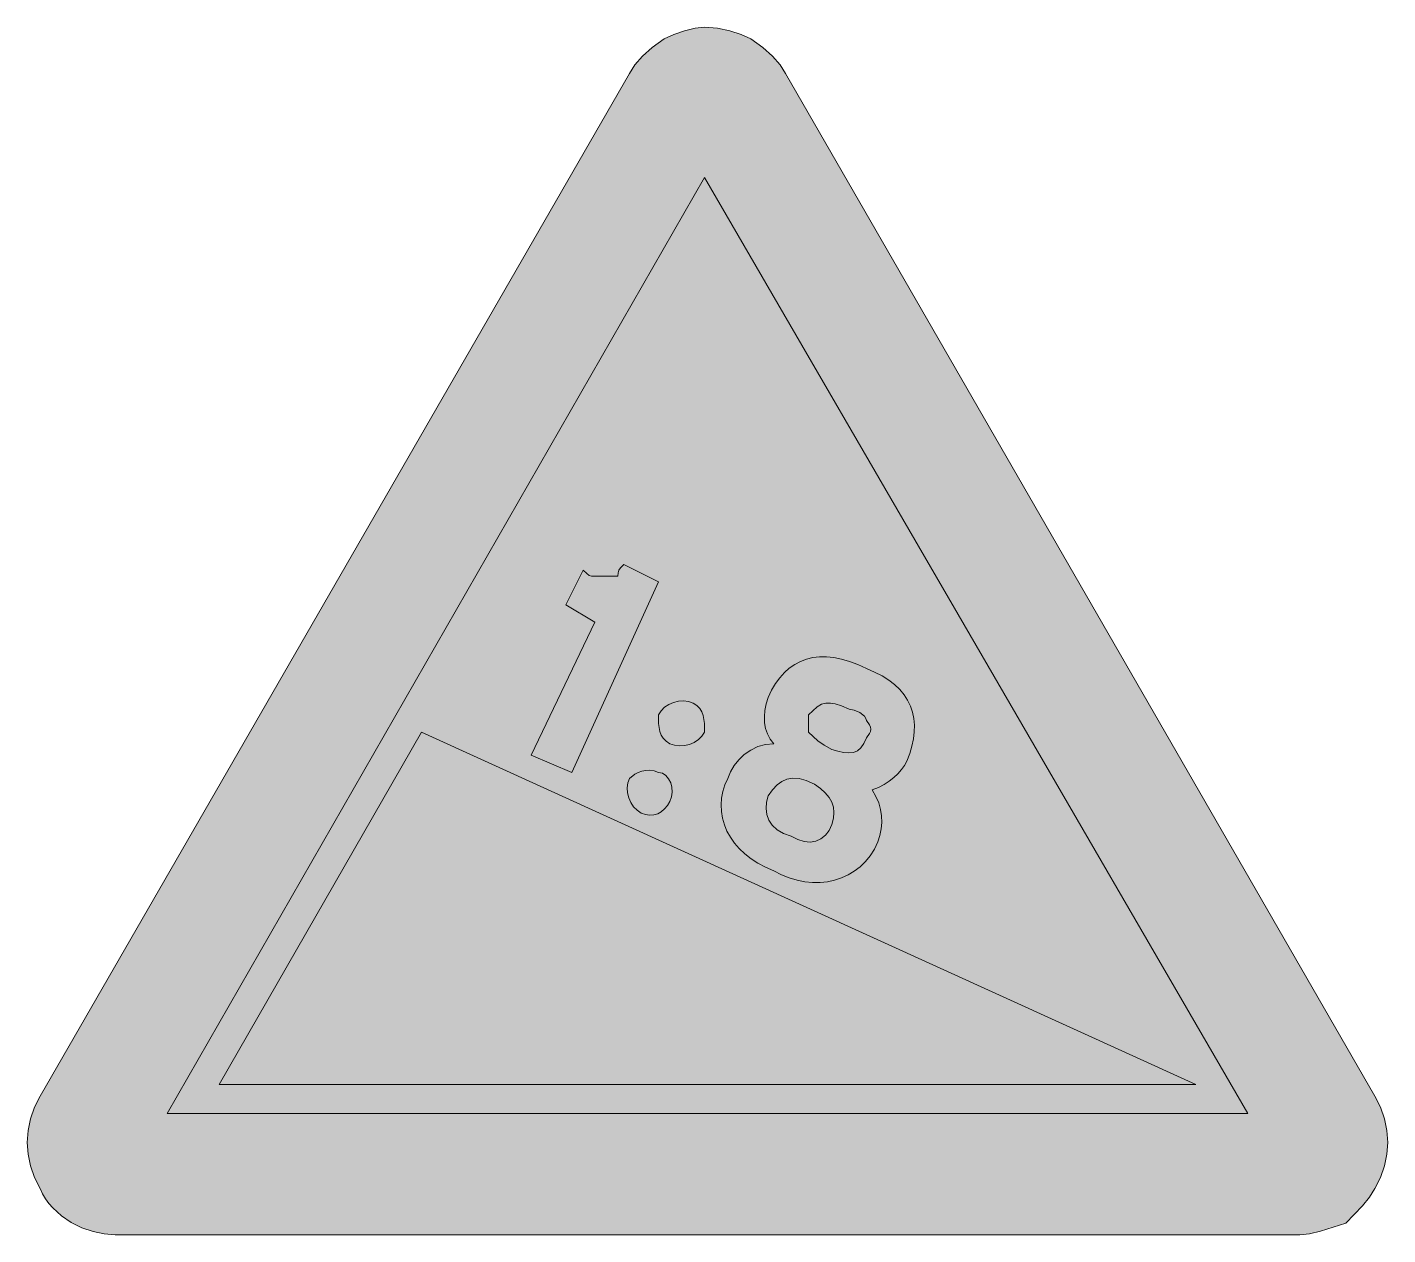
# Model space of a CAD drawing. Header units: metres. Extents: x 143 to 425, y 11 to 261.
import ezdxf

# ---------------------------------------------------------------- set-up
doc = ezdxf.new("R2010")
doc.units = ezdxf.units.M
for name, color, linetype, true_color in [('FILL_BLACK_000000', 7, 'Continuous', 0x000000), ('FILL_RED_FF0000', 7, 'Continuous', 0xff0000), ('FILL_WHITE_FFFFFF', 7, 'Continuous', 0xffffff)]:
    doc.layers.add(name, color=color, linetype=linetype, true_color=true_color)

msp = doc.modelspace()

# ---------------------------------------------------------------- hatches: boundary and pattern name
at = {"layer": 'FILL_BLACK_000000', "true_color": 0x000000}
h = msp.add_hatch(color=7, dxfattribs=at)
h.dxf.hatch_style = 1
h.paths.add_polyline_path([(255.75, 106.56), (247.35, 110.16), (260.55, 137.76), (254.55, 141.36), (258.15, 148.56), (258.86, 147.87), (259.35, 147.51), (259.84, 147.38), (260.55, 147.36), (262.95, 147.36), (265.35, 147.36), (265.37, 148.07), (265.5, 148.56), (265.86, 149.05), (266.55, 149.76), (273.75, 146.16), (255.75, 106.56)])
h = msp.add_hatch(color=7, dxfattribs=at)
h.dxf.hatch_style = 1
h.paths.add_polyline_path([(292.99, 88.65), (291.69, 89.67), (290.54, 90.76), (289.54, 91.92), (288.7, 93.14), (288, 94.41), (287.46, 95.72), (287.07, 97.07), (286.85, 98.44), (286.78, 99.83), (286.88, 101.22), (287.14, 102.62), (287.56, 104), (288.15, 105.36), (288.71, 106.7), (289.48, 108), (290.45, 109.22), (291.6, 110.31), (292.92, 111.23), (294.39, 111.94), (296.01, 112.4), (297.75, 112.56), (296.96, 113.51), (296.38, 114.57), (296, 115.7), (295.8, 116.91), (295.77, 118.17), (295.89, 119.48), (296.16, 120.81), (296.55, 122.16), (297.27, 123.66), (298.07, 125.03), (298.95, 126.24), (299.91, 127.32), (300.94, 128.24), (302.06, 129.02), (303.24, 129.64), (304.5, 130.11), (305.83, 130.43), (307.23, 130.59), (308.69, 130.59), (310.22, 130.43), (311.81, 130.11), (313.46, 129.62), (315.18, 128.98), (316.95, 128.16), (318.67, 127.44), (320.21, 126.65), (321.6, 125.77), (322.82, 124.82), (323.88, 123.8), (324.78, 122.72), (325.52, 121.57), (326.1, 120.36), (326.53, 119.09), (326.81, 117.78), (326.93, 116.41), (326.91, 115), (326.73, 113.54), (326.42, 112.05), (325.95, 110.52), (325.35, 108.96), (324.84, 108.06), (324.22, 107.18), (323.49, 106.32), (322.65, 105.51), (321.69, 104.75), (320.62, 104.07), (319.44, 103.46), (318.15, 102.96), (318.94, 101.61), (319.52, 100.26), (319.9, 98.91), (320.1, 97.56), (320.13, 96.21), (320.01, 94.86), (319.74, 93.51), (319.35, 92.16), (318.61, 90.66), (317.73, 89.29), (316.74, 88.08), (315.64, 87), (314.44, 86.08), (313.15, 85.3), (311.78, 84.68), (310.35, 84.21), (308.86, 83.89), (307.33, 83.73), (305.76, 83.73), (304.16, 83.89), (302.55, 84.21), (300.94, 84.7), (299.34, 85.34), (297.75, 86.16), (296.02, 86.89), (294.43, 87.72), (292.99, 88.65)])
h.paths.add_polyline_path([(301.64, 105.4), (300.45, 105.21), (299.38, 104.73), (298.39, 103.99), (297.45, 103), (296.55, 101.76), (296.21, 100.41), (296.12, 99.1), (296.28, 97.84), (296.7, 96.66), (297.41, 95.6), (298.41, 94.67), (299.72, 93.92), (301.35, 93.36), (302.7, 92.63), (304.01, 92.22), (305.27, 92.12), (306.45, 92.31), (307.51, 92.79), (308.44, 93.53), (309.19, 94.52), (309.75, 95.76), (310.09, 97.06), (310.2, 98.25), (310.09, 99.37), (309.75, 100.41), (309.19, 101.4), (308.4, 102.34), (307.39, 103.26), (306.15, 104.16), (304.46, 104.89), (302.96, 105.3), (301.64, 105.4)], flags=16)
h.paths.add_polyline_path([(317.79, 115.11), (317.85, 115.56), (317.79, 116.01), (317.62, 116.46), (316.95, 117.36), (316.84, 117.81), (316.56, 118.24), (315.6, 119.01), (314.42, 119.55), (313.35, 119.76), (311.76, 120.45), (310.5, 120.81), (309.47, 120.94), (308.55, 120.96), (307.65, 120.75), (306.75, 120.21), (304.95, 118.56), (304.95, 114.96), (306.9, 113.16), (308.16, 112.26), (309.75, 111.36), (311.04, 110.97), (312.22, 110.72), (313.29, 110.64), (314.25, 110.76), (315.09, 111.1), (315.82, 111.7), (316.44, 112.57), (316.95, 113.76), (317.62, 114.66), (317.79, 115.11)], flags=16)
h = msp.add_hatch(color=7, dxfattribs=at)
h.dxf.hatch_style = 1
h.paths.add_polyline_path([(282.79, 114.12), (282.06, 113.4), (281.18, 112.83), (280.2, 112.41), (279.17, 112.16), (278.12, 112.09), (277.1, 112.22), (276.15, 112.56), (275.36, 113.06), (274.76, 113.67), (274.34, 114.35), (274.05, 115.11), (273.79, 116.78), (273.75, 118.56), (274.31, 119.4), (275.04, 120.12), (275.92, 120.69), (276.9, 121.11), (277.93, 121.36), (278.98, 121.43), (280, 121.3), (280.95, 120.96), (281.74, 120.46), (282.34, 119.85), (282.76, 119.17), (283.05, 118.41), (283.31, 116.74), (283.35, 114.96), (282.79, 114.12)])
h = msp.add_hatch(color=7, dxfattribs=at)
h.dxf.hatch_style = 1
h.paths.add_polyline_path([(182.55, 41.76), (224.55, 114.96), (385.35, 41.76), (182.55, 41.76)])
h = msp.add_hatch(color=7, dxfattribs=at)
h.dxf.hatch_style = 1
h.paths.add_polyline_path([(275.65, 99.72), (275.04, 99), (274.36, 98.43), (273.6, 98.01), (272.79, 97.76), (271.93, 97.69), (271.05, 97.82), (270.15, 98.16), (269.31, 98.72), (268.59, 99.45), (268.02, 100.33), (267.6, 101.31), (267.35, 102.34), (267.28, 103.39), (267.41, 104.41), (267.75, 105.36), (268.86, 106.22), (269.54, 106.58), (270.3, 106.86), (271.11, 107.02), (271.97, 107.05), (272.85, 106.9), (273.75, 106.56), (274.59, 106.4), (275.31, 105.96), (275.88, 105.29), (276.3, 104.46), (276.55, 103.51), (276.62, 102.51), (276.49, 101.51), (276.15, 100.56), (275.65, 99.72)])
at = {"layer": 'FILL_RED_FF0000', "true_color": 0xff0000}
h = msp.add_hatch(color=7, dxfattribs=at)
h.dxf.hatch_style = 1
h.paths.add_polyline_path([(267.75, 251.76), (268.87, 253.56), (270.45, 255.36), (272.47, 257.16), (274.95, 258.96), (276.94, 259.84), (279.15, 260.61), (281.36, 261.15), (283.35, 261.36), (286.03, 261.15), (288.6, 260.61), (290.94, 259.84), (292.95, 258.96), (295.42, 257.16), (297.45, 255.36), (299.02, 253.56), (300.15, 251.76), (422.55, 39.36), (423.73, 37.06), (424.57, 34.67), (425.08, 32.23), (425.25, 29.76), (425.08, 27.29), (424.57, 24.85), (423.73, 22.46), (422.55, 20.16), (421.44, 18.36), (420, 16.56), (416.55, 12.96), (411.3, 11.31), (408.96, 10.77), (406.95, 10.56), (160.95, 10.56), (158.66, 10.73), (156.32, 11.22), (154.01, 12.02), (151.8, 13.11), (149.76, 14.49), (147.96, 16.13), (147.17, 17.05), (146.46, 18.02), (145.85, 19.06), (145.35, 20.16), (144.17, 22.46), (143.32, 24.85), (142.82, 27.29), (142.65, 29.76), (142.82, 32.23), (143.32, 34.67), (144.17, 37.06), (145.35, 39.36), (267.75, 251.76)])
at = {"layer": 'FILL_WHITE_FFFFFF', "true_color": 0xffffff}
h = msp.add_hatch(color=7, dxfattribs=at)
h.dxf.hatch_style = 1
h.paths.add_polyline_path([(171.75, 35.76), (283.35, 230.16), (396.15, 35.76), (171.75, 35.76)])

# ---------------------------------------------------------------- linework, layer by layer
at = {"layer": 'FILL_BLACK_000000', "lineweight": 0, "true_color": 0x000000}
for points in [[(255.75, 106.56), (247.35, 110.16), (260.55, 137.76), (254.55, 141.36), (258.15, 148.56), (258.86, 147.87), (259.35, 147.51), (259.84, 147.38), (260.55, 147.36), (262.95, 147.36), (265.35, 147.36), (265.37, 148.07), (265.5, 148.56), (265.86, 149.05), (266.55, 149.76), (273.75, 146.16)], [(292.99, 88.65), (291.69, 89.67), (290.54, 90.76), (289.54, 91.92), (288.7, 93.14), (288, 94.41), (287.46, 95.72), (287.07, 97.07), (286.85, 98.44), (286.78, 99.83), (286.88, 101.22), (287.14, 102.62), (287.56, 104), (288.15, 105.36), (288.71, 106.7), (289.48, 108), (290.45, 109.22), (291.6, 110.31), (292.92, 111.23), (294.39, 111.94), (296.01, 112.4), (297.75, 112.56), (296.96, 113.51), (296.38, 114.57), (296, 115.7), (295.8, 116.91), (295.77, 118.17), (295.89, 119.48), (296.16, 120.81), (296.55, 122.16), (297.27, 123.66), (298.07, 125.03), (298.95, 126.24), (299.91, 127.32), (300.94, 128.24), (302.06, 129.02), (303.24, 129.64), (304.5, 130.11), (305.83, 130.43), (307.23, 130.59), (308.69, 130.59), (310.22, 130.43), (311.81, 130.11), (313.46, 129.62), (315.18, 128.98), (316.95, 128.16), (318.67, 127.44), (320.21, 126.65), (321.6, 125.77), (322.82, 124.82), (323.88, 123.8), (324.78, 122.72), (325.52, 121.57), (326.1, 120.36), (326.53, 119.09), (326.81, 117.78), (326.93, 116.41), (326.91, 115), (326.73, 113.54), (326.42, 112.05), (325.95, 110.52), (325.35, 108.96), (324.84, 108.06), (324.22, 107.18), (323.49, 106.32), (322.65, 105.51), (321.69, 104.75), (320.62, 104.07), (319.44, 103.46), (318.15, 102.96), (318.94, 101.61), (319.52, 100.26), (319.9, 98.91), (320.1, 97.56), (320.13, 96.21), (320.01, 94.86), (319.74, 93.51), (319.35, 92.16), (318.61, 90.66), (317.73, 89.29), (316.74, 88.08), (315.64, 87), (314.44, 86.08), (313.15, 85.3), (311.78, 84.68), (310.35, 84.21), (308.86, 83.89), (307.33, 83.73), (305.76, 83.73), (304.16, 83.89), (302.55, 84.21), (300.94, 84.7), (299.34, 85.34), (297.75, 86.16), (296.02, 86.89), (294.43, 87.72)], [(282.79, 114.12), (282.06, 113.4), (281.18, 112.83), (280.2, 112.41), (279.17, 112.16), (278.12, 112.09), (277.1, 112.22), (276.15, 112.56), (275.36, 113.06), (274.76, 113.67), (274.34, 114.35), (274.05, 115.11), (273.79, 116.78), (273.75, 118.56), (274.31, 119.4), (275.04, 120.12), (275.92, 120.69), (276.9, 121.11), (277.93, 121.36), (278.98, 121.43), (280, 121.3), (280.95, 120.96), (281.74, 120.46), (282.34, 119.85), (282.76, 119.17), (283.05, 118.41), (283.31, 116.74), (283.35, 114.96)], [(317.79, 115.11), (317.85, 115.56), (317.79, 116.01), (317.62, 116.46), (316.95, 117.36), (316.84, 117.81), (316.56, 118.24), (315.6, 119.01), (314.42, 119.55), (313.35, 119.76), (311.76, 120.45), (310.5, 120.81), (309.47, 120.94), (308.55, 120.96), (307.65, 120.75), (306.75, 120.21), (304.95, 118.56), (304.95, 114.96), (306.9, 113.16), (308.16, 112.26), (309.75, 111.36), (311.04, 110.97), (312.22, 110.72), (313.29, 110.64), (314.25, 110.76), (315.09, 111.1), (315.82, 111.7), (316.44, 112.57), (316.95, 113.76), (317.62, 114.66)], [(182.55, 41.76), (224.55, 114.96), (385.35, 41.76)], [(275.65, 99.72), (275.04, 99), (274.36, 98.43), (273.6, 98.01), (272.79, 97.76), (271.93, 97.69), (271.05, 97.82), (270.15, 98.16), (269.31, 98.72), (268.59, 99.45), (268.02, 100.33), (267.6, 101.31), (267.35, 102.34), (267.28, 103.39), (267.41, 104.41), (267.75, 105.36), (268.86, 106.22), (269.54, 106.58), (270.3, 106.86), (271.11, 107.02), (271.97, 107.05), (272.85, 106.9), (273.75, 106.56), (274.59, 106.4), (275.31, 105.96), (275.88, 105.29), (276.3, 104.46), (276.55, 103.51), (276.62, 102.51), (276.49, 101.51), (276.15, 100.56)], [(301.64, 105.4), (300.45, 105.21), (299.38, 104.73), (298.39, 103.99), (297.45, 103), (296.55, 101.76), (296.21, 100.41), (296.12, 99.1), (296.28, 97.84), (296.7, 96.66), (297.41, 95.6), (298.41, 94.67), (299.72, 93.92), (301.35, 93.36), (302.7, 92.63), (304.01, 92.22), (305.27, 92.12), (306.45, 92.31), (307.51, 92.79), (308.44, 93.53), (309.19, 94.52), (309.75, 95.76), (310.09, 97.06), (310.2, 98.25), (310.09, 99.37), (309.75, 100.41), (309.19, 101.4), (308.4, 102.34), (307.39, 103.26), (306.15, 104.16), (304.46, 104.89), (302.96, 105.3)]]:
    msp.add_lwpolyline(points, close=True, dxfattribs=at)
at = {"layer": 'FILL_RED_FF0000', "lineweight": 0, "true_color": 0xff0000}
msp.add_lwpolyline([(267.75, 251.76), (268.87, 253.56), (270.45, 255.36), (272.47, 257.16), (274.95, 258.96), (276.94, 259.84), (279.15, 260.61), (281.36, 261.15), (283.35, 261.36), (286.03, 261.15), (288.6, 260.61), (290.94, 259.84), (292.95, 258.96), (295.42, 257.16), (297.45, 255.36), (299.02, 253.56), (300.15, 251.76), (422.55, 39.36), (423.73, 37.06), (424.57, 34.67), (425.08, 32.23), (425.25, 29.76), (425.08, 27.29), (424.57, 24.85), (423.73, 22.46), (422.55, 20.16), (421.44, 18.36), (420, 16.56), (416.55, 12.96), (411.3, 11.31), (408.96, 10.77), (406.95, 10.56), (160.95, 10.56), (158.66, 10.73), (156.32, 11.22), (154.01, 12.02), (151.8, 13.11), (149.76, 14.49), (147.96, 16.13), (147.17, 17.05), (146.46, 18.02), (145.85, 19.06), (145.35, 20.16), (144.17, 22.46), (143.32, 24.85), (142.82, 27.29), (142.65, 29.76), (142.82, 32.23), (143.32, 34.67), (144.17, 37.06), (145.35, 39.36)], close=True, dxfattribs=at)
at = {"layer": 'FILL_WHITE_FFFFFF', "lineweight": 0, "true_color": 0xff0000}
msp.add_lwpolyline([(171.75, 35.76), (283.35, 230.16), (396.15, 35.76)], close=True, dxfattribs=at)

doc.saveas('drawing.dxf')
